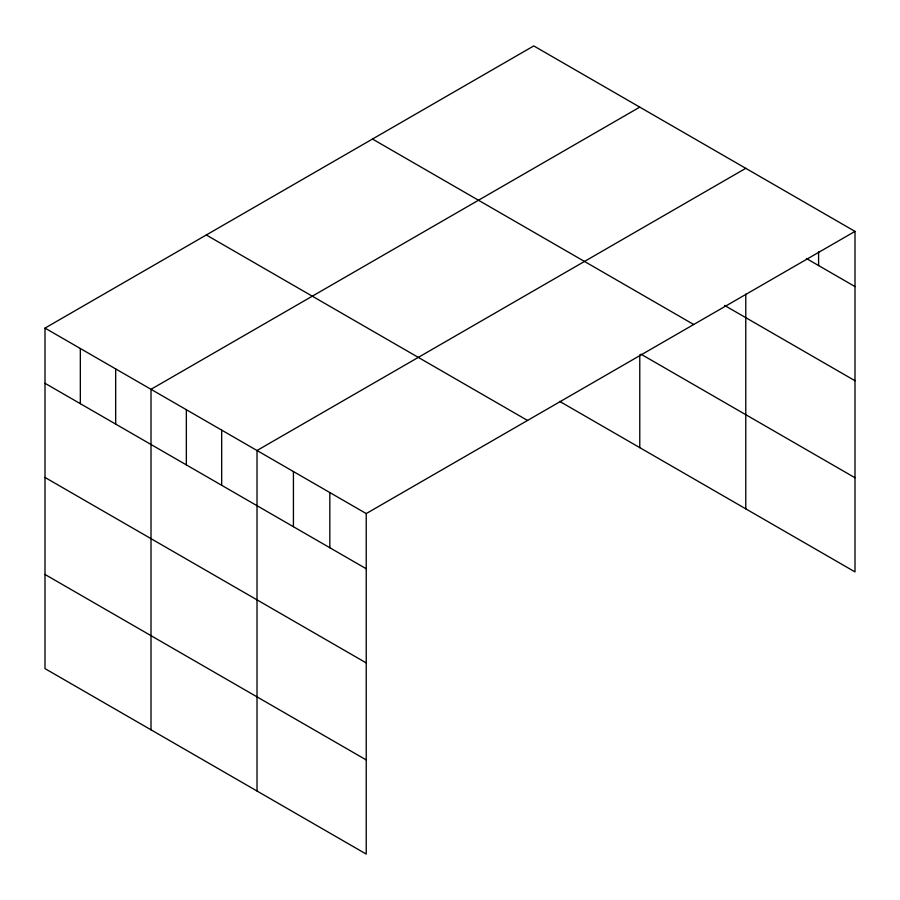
<?xml version="1.0" encoding="UTF-8"?>
<svg xmlns="http://www.w3.org/2000/svg" width="900" height="900" viewBox="0 0 900 900"><rect width="100%" height="100%" fill="white"/><g stroke="black" fill="none" stroke-linecap="round" stroke-linejoin="round"><path stroke-width="1.35" d="M45 328.106L366.233 513.574L366.233 854.077L45 668.61L45 328.106L533.767 45.922L855 231.39L855 571.894L559.676 401.389M639.776 107.123L151.009 389.306L151.009 729.821M745.774 168.322L257.017 450.506L257.017 791.021M366.233 513.574L855 231.39M806.456 258.548L855 286.571M724.579 305.426L855 380.734M372.476 139.039L693.709 324.506M640.946 354.161L855 477.743M206.291 234.979L527.524 420.446M45 383.287L366.233 568.755M45 477.45L366.233 662.918M45 574.459L366.233 759.926M818.595 251.752L818.595 265.556M745.774 294.131L745.774 508.838M639.776 354.859L639.776 447.637M329.827 492.548L329.827 547.74M293.423 471.532L293.423 526.714M221.681 430.11L221.681 485.303M186.345 409.714L186.345 464.895M115.672 368.91L115.672 424.091M80.336 348.502L80.336 403.695"/></g></svg>
